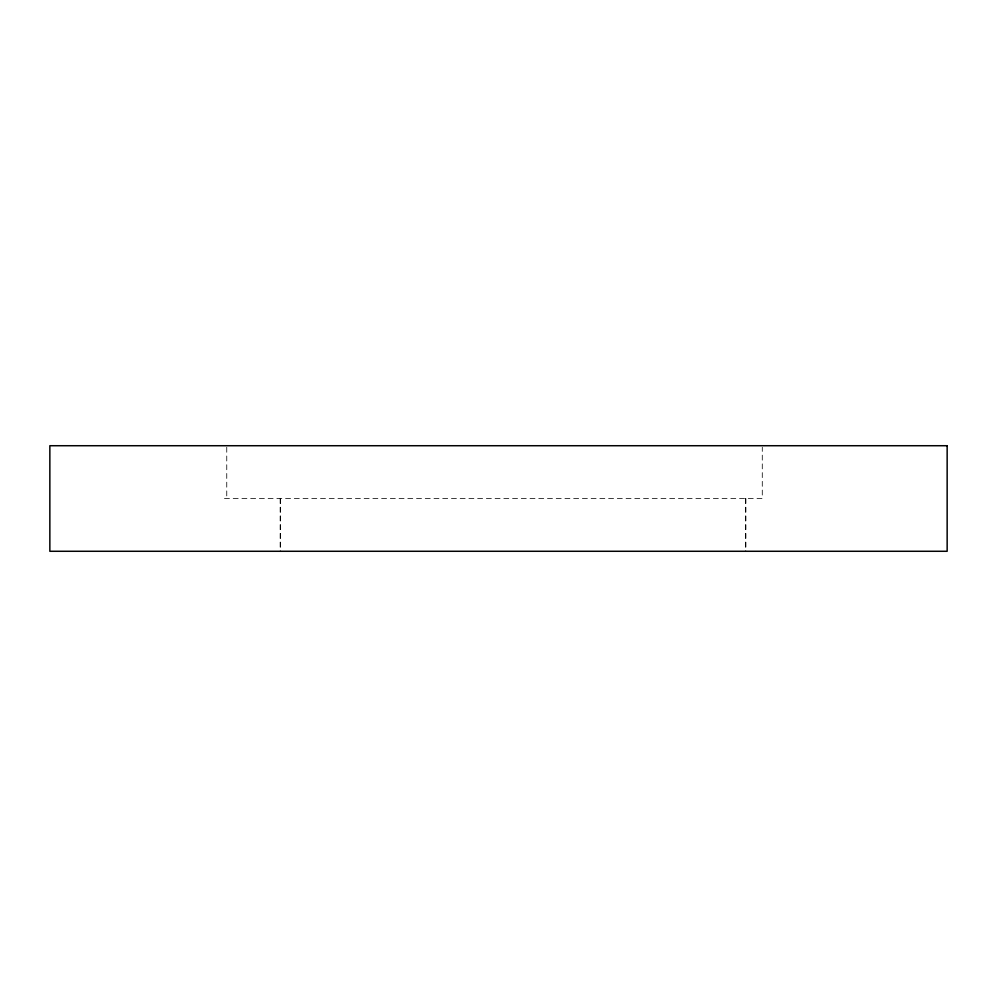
<?xml version="1.0" encoding="UTF-8"?>
<svg xmlns="http://www.w3.org/2000/svg" width="997" height="997" viewBox="0 0 997 997"><rect width="100%" height="100%" fill="white"/><g stroke="black" fill="none" stroke-linecap="round" stroke-linejoin="round"><path stroke-width="0.75" stroke-dasharray="4.99 3.74" d="M224.462 498.5L762.281 498.5L762.281 447.267M745.806 498.5L745.806 551.279M745.719 498.5L745.719 551.279M280.394 498.5L280.394 551.279M280.169 498.5L280.169 551.279M226.755 447.267L226.755 498.5"/><path stroke-width="1.5" d="M947.15 445.721L49.85 445.721L49.85 551.279L947.15 551.279L947.15 445.721"/></g></svg>
